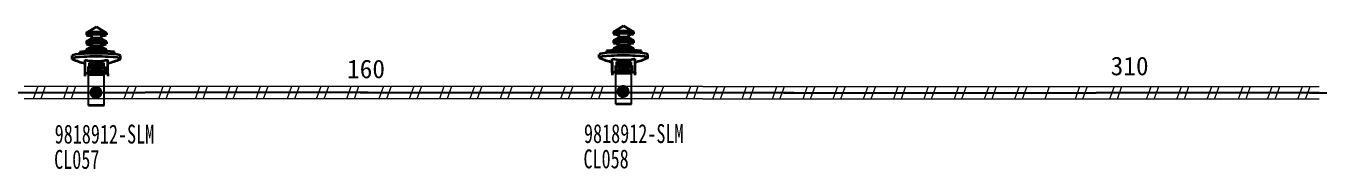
# Model space of a CAD drawing. Header units: millimetres. Extents: x 17 to 3784, y 12 to 1382.
# Drawn here: x 1655.9 to 1756.4, y 1076.8 to 1088 of the extents above; entities that cross this region are included whole.
import ezdxf

# ---------------------------------------------------------------- set-up
doc = ezdxf.new("R2010")
doc.units = ezdxf.units.MM
doc.layers.add('ENT', color=7, linetype='Continuous', lineweight=18)
doc.layers.add('粗实线层', color=7, linetype='Continuous', lineweight=35)
doc.styles.add('FangSong_GB2312_Style', font='simfang.ttf')
doc.styles.add('foton', font='', dxfattribs={"width": 0.7})
doc.styles.get('foton').set_extended_font_data('宋体')

msp = doc.modelspace()

# ---------------------------------------------------------------- hatches: boundary and pattern name
h = msp.add_hatch(color=0)
edge = h.paths.add_edge_path(flags=0)
edge.add_arc((1702.31, 1082.88), 0.507, 180, 540)
h = msp.add_hatch(color=0)
edge = h.paths.add_edge_path(flags=0)
edge.add_arc((1661.31, 1082.8), 0.507, 180, 540)

# ---------------------------------------------------------------- linework, layer by layer
at = {"color": 0, "lineweight": 35, "ltscale": 0.017883}
for p, q in [((1660.57, 1087.44), (1660.57, 1087.28)), ((1662.12, 1087.44), (1662.12, 1087.28)), ((1701.57, 1087.52), (1701.57, 1087.36)), ((1703.12, 1087.52), (1703.12, 1087.36))]:
    msp.add_line(p, q, dxfattribs=at)
at = {"color": 0, "lineweight": 35, "ltscale": 0.10061}
for p, q in [((1661.34, 1087.9), (1660.58, 1087.45)), ((1702.35, 1087.99), (1701.58, 1087.53))]:
    msp.add_line(p, q, dxfattribs=at)
at = {"color": 0, "lineweight": 35, "ltscale": 0.100609}
for p, q in [((1661.34, 1087.9), (1662.11, 1087.45)), ((1702.35, 1087.99), (1703.11, 1087.53))]:
    msp.add_line(p, q, dxfattribs=at)
at = {"color": 0, "lineweight": 35, "ltscale": 0.019769}
for p, q in [((1660.57, 1086.75), (1660.57, 1086.58)), ((1662.12, 1086.75), (1662.12, 1086.58)), ((1701.57, 1086.84), (1701.57, 1086.66)), ((1703.12, 1086.84), (1703.12, 1086.66))]:
    msp.add_line(p, q, dxfattribs=at)
at = {"color": 0, "lineweight": 35, "ltscale": 0.051179}
for p, q in [((1660.97, 1086.99), (1660.58, 1086.76)), ((1661.72, 1086.99), (1662.11, 1086.76)), ((1701.97, 1087.08), (1701.58, 1086.85)), ((1702.72, 1087.08), (1703.11, 1086.85))]:
    msp.add_line(p, q, dxfattribs=at)
at = {"color": 0, "lineweight": 35, "ltscale": 0.051178}
for p, q in [((1660.97, 1086.37), (1660.58, 1086.14)), ((1701.97, 1086.46), (1701.58, 1086.23))]:
    msp.add_line(p, q, dxfattribs=at)
at = {"color": 0, "lineweight": 35, "ltscale": 0.032245}
for p, q in [((1660.96, 1087.28), (1660.96, 1086.99)), ((1661.72, 1087.28), (1661.72, 1086.99)), ((1701.96, 1087.36), (1701.96, 1087.08)), ((1702.73, 1087.36), (1702.73, 1087.08))]:
    msp.add_line(p, q, dxfattribs=at)
at = {"color": 0, "lineweight": 35, "ltscale": 0.029858}
for p, q in [((1660.96, 1086.64), (1660.96, 1086.37)), ((1661.72, 1086.64), (1661.72, 1086.37)), ((1701.96, 1086.72), (1701.96, 1086.46)), ((1702.73, 1086.72), (1702.73, 1086.46))]:
    msp.add_line(p, q, dxfattribs=at)
at = {"color": 0, "lineweight": 35, "ltscale": 0.051177}
for p, q in [((1661.72, 1086.37), (1662.11, 1086.14)), ((1702.72, 1086.46), (1703.11, 1086.23))]:
    msp.add_line(p, q, dxfattribs=at)
at = {"color": 0, "lineweight": 35, "ltscale": 0.027679}
for p, q in [((1659.46, 1085.43), (1659.46, 1085.67)), ((1663.23, 1085.43), (1663.23, 1085.67)), ((1700.46, 1085.51), (1700.46, 1085.76)), ((1704.23, 1085.51), (1704.23, 1085.76))]:
    msp.add_line(p, q, dxfattribs=at)
at = {"color": 0, "lineweight": 35, "ltscale": 0.018536}
for p, q in [((1660.57, 1086.13), (1660.57, 1085.97)), ((1701.57, 1086.22), (1701.57, 1086.05))]:
    msp.add_line(p, q, dxfattribs=at)
at = {"color": 0, "lineweight": 35, "ltscale": 0.02207}
for p, q in [((1660.96, 1086.03), (1660.96, 1085.83)), ((1661.72, 1086.03), (1661.72, 1085.83)), ((1701.96, 1086.11), (1701.96, 1085.92)), ((1702.73, 1086.11), (1702.73, 1085.92))]:
    msp.add_line(p, q, dxfattribs=at)
at = {"color": 0, "lineweight": 35, "ltscale": 0.01853}
for p, q in [((1662.12, 1086.13), (1662.12, 1085.97)), ((1703.12, 1086.22), (1703.12, 1086.05))]:
    msp.add_line(p, q, dxfattribs=at)
at = {"color": 0, "lineweight": 35, "ltscale": 0.120856}
for p, q in [((1701.46, 1084.35), (1701.46, 1085.42)), ((1703.24, 1084.35), (1703.24, 1085.42)), ((1660.46, 1084.27), (1660.46, 1085.34)), ((1662.23, 1084.27), (1662.23, 1085.34))]:
    msp.add_line(p, q, dxfattribs=at)
at = {"color": 0, "lineweight": 35, "ltscale": 0.113794}
for p, q in [((1660.45, 1085.08), (1660.45, 1084.07)), ((1701.45, 1085.17), (1701.45, 1084.16))]:
    msp.add_line(p, q, dxfattribs=at)
at = {"color": 0, "lineweight": 35, "ltscale": 0.047321}
for p, q in [((1660.71, 1084.82), (1660.71, 1084.4)), ((1661.99, 1084.82), (1661.99, 1084.4)), ((1701.71, 1084.9), (1701.71, 1084.48)), ((1702.99, 1084.9), (1702.99, 1084.48))]:
    msp.add_line(p, q, dxfattribs=at)
at = {"color": 0, "lineweight": 35, "ltscale": 0.010001}
for p, q in [((1660.79, 1084.82), (1660.71, 1084.82)), ((1661.99, 1084.82), (1661.9, 1084.82)), ((1701.8, 1084.9), (1701.71, 1084.9)), ((1702.99, 1084.9), (1702.9, 1084.9))]:
    msp.add_line(p, q, dxfattribs=at)
at = {"color": 0, "lineweight": 35, "ltscale": 0.009064}
for p, q in [((1660.79, 1084.63), (1660.71, 1084.63)), ((1701.79, 1084.71), (1701.71, 1084.71))]:
    msp.add_line(p, q, dxfattribs=at)
at = {"color": 0, "lineweight": 35, "ltscale": 0.015}
for p, q in [((1660.71, 1084.4), (1660.84, 1084.4)), ((1701.71, 1084.48), (1701.84, 1084.48))]:
    msp.add_line(p, q, dxfattribs=at)
at = {"color": 0, "lineweight": 35, "ltscale": 0.032379}
for p, q in [((1660.79, 1085.11), (1660.79, 1084.82)), ((1701.8, 1085.19), (1701.8, 1084.9))]:
    msp.add_line(p, q, dxfattribs=at)
at = {"color": 0, "lineweight": 35, "ltscale": 0.124999}
for p, q in [((1660.79, 1085.11), (1661.9, 1085.1)), ((1701.8, 1085.19), (1702.9, 1085.19))]:
    msp.add_line(p, q, dxfattribs=at)
at = {"color": 0, "lineweight": 35, "ltscale": 0.012045}
for p, q in [((1660.79, 1084.91), (1660.9, 1084.91)), ((1701.8, 1085), (1701.9, 1085))]:
    msp.add_line(p, q, dxfattribs=at)
at = {"color": 0, "lineweight": 35, "ltscale": 0.021804}
for p, q in [((1660.79, 1084.63), (1660.79, 1084.82)), ((1661.89, 1084.91), (1661.9, 1085.1)), ((1661.89, 1084.63), (1661.9, 1084.82)), ((1661.98, 1084.63), (1661.99, 1084.82)), ((1701.46, 1084.35), (1701.45, 1084.16)), ((1701.79, 1084.71), (1701.8, 1084.9)), ((1702.89, 1085), (1702.9, 1085.19)), ((1702.89, 1084.71), (1702.9, 1084.9)), ((1702.98, 1084.71), (1702.99, 1084.9)), ((1703.24, 1084.35), (1703.23, 1084.16)), ((1660.46, 1084.27), (1660.45, 1084.07)), ((1662.23, 1084.27), (1662.23, 1084.07))]:
    msp.add_line(p, q, dxfattribs=at)
at = {"color": 0, "lineweight": 35, "ltscale": 0.012463}
for p, q in [((1660.83, 1084.4), (1660.84, 1084.51)), ((1701.84, 1084.48), (1701.84, 1084.59))]:
    msp.add_line(p, q, dxfattribs=at)
at = {"color": 0, "lineweight": 35, "ltscale": 0.114999}
for p, q in [((1660.84, 1084.51), (1661.86, 1084.51)), ((1701.84, 1084.59), (1702.86, 1084.59))]:
    msp.add_line(p, q, dxfattribs=at)
at = {"color": 0, "lineweight": 35, "ltscale": 0.012451}
for p, q in [((1660.84, 1084.4), (1660.84, 1084.51)), ((1660.91, 1084.83), (1660.91, 1084.94)), ((1661.79, 1084.83), (1661.79, 1084.94)), ((1661.86, 1084.4), (1661.86, 1084.51)), ((1701.84, 1084.48), (1701.84, 1084.59)), ((1701.91, 1084.92), (1701.91, 1085.03)), ((1702.79, 1084.92), (1702.79, 1085.03)), ((1702.86, 1084.48), (1702.86, 1084.59))]:
    msp.add_line(p, q, dxfattribs=at)
at = {"color": 0, "lineweight": 35, "ltscale": 0.1}
for p, q in [((1661.79, 1085.03), (1660.9, 1085.03)), ((1661.79, 1084.63), (1660.9, 1084.63)), ((1702.79, 1085.11), (1701.9, 1085.11)), ((1702.79, 1084.72), (1701.91, 1084.72))]:
    msp.add_line(p, q, dxfattribs=at)
at = {"color": 0, "lineweight": 35, "ltscale": 0.010273}
for p, q in [((1660.9, 1084.94), (1660.9, 1085.03)), ((1701.9, 1085.02), (1701.9, 1085.11))]:
    msp.add_line(p, q, dxfattribs=at)
at = {"color": 0, "lineweight": 35, "ltscale": 0.004356}
for p, q in [((1660.9, 1085.03), (1660.9, 1084.99)), ((1701.9, 1085.11), (1701.9, 1085.07))]:
    msp.add_line(p, q, dxfattribs=at)
at = {"color": 0, "lineweight": 35, "ltscale": 0.023842}
for p, q in [((1660.9, 1084.99), (1660.9, 1084.78)), ((1701.9, 1085.07), (1701.9, 1084.86))]:
    msp.add_line(p, q, dxfattribs=at)
at = {"color": 0, "lineweight": 35, "ltscale": 0.001513}
for p, q in [((1660.91, 1084.94), (1660.9, 1084.93)), ((1701.91, 1085.03), (1701.9, 1085.02))]:
    msp.add_line(p, q, dxfattribs=at)
at = {"color": 0, "lineweight": 35, "ltscale": 0.002181}
for p, q in [((1660.9, 1084.81), (1660.91, 1084.83)), ((1661.79, 1084.81), (1661.79, 1084.83)), ((1701.91, 1084.9), (1701.91, 1084.92)), ((1702.79, 1084.9), (1702.79, 1084.92))]:
    msp.add_line(p, q, dxfattribs=at)
at = {"color": 0, "lineweight": 35, "ltscale": 0.019922}
for p, q in [((1660.9, 1084.64), (1660.9, 1084.81)), ((1661.79, 1084.64), (1661.79, 1084.81)), ((1701.91, 1084.72), (1701.91, 1084.9)), ((1702.79, 1084.72), (1702.79, 1084.9))]:
    msp.add_line(p, q, dxfattribs=at)
at = {"color": 0, "lineweight": 35, "ltscale": 0.099999}
for p, q in [((1661.79, 1084.81), (1660.9, 1084.81)), ((1661.79, 1084.64), (1660.9, 1084.64)), ((1702.79, 1084.9), (1701.91, 1084.9)), ((1702.79, 1084.72), (1701.91, 1084.72))]:
    msp.add_line(p, q, dxfattribs=at)
at = {"color": 0, "lineweight": 35, "ltscale": 0.002853}
for p, q in [((1660.9, 1084.77), (1660.9, 1084.8)), ((1701.9, 1084.86), (1701.91, 1084.88))]:
    msp.add_line(p, q, dxfattribs=at)
at = {"color": 0, "lineweight": 35, "ltscale": 0.018183}
for p, q in [((1660.9, 1084.8), (1660.9, 1084.63)), ((1701.91, 1084.88), (1701.91, 1084.72))]:
    msp.add_line(p, q, dxfattribs=at)
at = {"color": 0, "lineweight": 35, "ltscale": 0.000439867}
for p, q in [((1660.9, 1084.63), (1660.9, 1084.64)), ((1701.91, 1084.72), (1701.91, 1084.72))]:
    msp.add_line(p, q, dxfattribs=at)
at = {"color": 0, "lineweight": 35, "ltscale": 0.099998}
for p, q in [((1661.79, 1084.94), (1660.91, 1084.94)), ((1661.79, 1084.83), (1660.91, 1084.83)), ((1702.79, 1085.03), (1701.91, 1085.03)), ((1702.79, 1084.92), (1701.91, 1084.92))]:
    msp.add_line(p, q, dxfattribs=at)
at = {"color": 0, "lineweight": 35, "ltscale": 0.009468}
for p, q in [((1661.79, 1084.94), (1661.79, 1085.03)), ((1702.79, 1085.03), (1702.79, 1085.11))]:
    msp.add_line(p, q, dxfattribs=at)
at = {"color": 0, "lineweight": 35, "ltscale": 0.01149}
for p, q in [((1661.79, 1084.91), (1661.89, 1084.91)), ((1702.79, 1085), (1702.89, 1085))]:
    msp.add_line(p, q, dxfattribs=at)
at = {"color": 0, "lineweight": 35, "ltscale": 0.000439834}
for p, q in [((1661.79, 1084.63), (1661.79, 1084.64)), ((1702.79, 1084.72), (1702.79, 1084.72))]:
    msp.add_line(p, q, dxfattribs=at)
at = {"color": 0, "lineweight": 35, "ltscale": 0.014999}
for p, q in [((1661.86, 1084.4), (1661.99, 1084.4)), ((1702.86, 1084.48), (1702.99, 1084.48))]:
    msp.add_line(p, q, dxfattribs=at)
at = {"color": 0, "lineweight": 35, "ltscale": 0.032373}
for p, q in [((1661.89, 1084.91), (1661.89, 1084.63)), ((1661.9, 1085.1), (1661.9, 1084.82)), ((1702.89, 1085), (1702.89, 1084.71)), ((1702.9, 1085.19), (1702.9, 1084.9))]:
    msp.add_line(p, q, dxfattribs=at)
at = {"color": 0, "lineweight": 35, "ltscale": 0.01}
for p, q in [((1661.98, 1084.63), (1661.89, 1084.63)), ((1702.98, 1084.71), (1702.89, 1084.71))]:
    msp.add_line(p, q, dxfattribs=at)
at = {"color": 0, "lineweight": 35, "ltscale": 0.025537}
for p, q in [((1661.98, 1084.63), (1661.98, 1084.4)), ((1702.98, 1084.71), (1702.98, 1084.48))]:
    msp.add_line(p, q, dxfattribs=at)
at = {"color": 0, "lineweight": 35, "ltscale": 0.199999}
for p, q in [((1703.24, 1084.35), (1701.46, 1084.35)), ((1662.23, 1084.27), (1660.46, 1084.27))]:
    msp.add_line(p, q, dxfattribs=at)
at = {"color": 0}
for p, q in [((1660.73, 1081.79), (1660.74, 1084.18)), ((1661.96, 1081.79), (1661.95, 1084.18)), ((1701.74, 1081.88), (1701.74, 1084.27)), ((1702.96, 1081.88), (1702.96, 1084.26))]:
    msp.add_line(p, q, dxfattribs=at)
at = {"color": 0, "lineweight": 35, "ltscale": 0.137499}
for p, q in [((1661.95, 1084.18), (1660.74, 1084.18)), ((1702.96, 1084.26), (1701.74, 1084.27)), ((1661.96, 1081.79), (1660.73, 1081.79)), ((1702.96, 1081.88), (1701.74, 1081.88))]:
    msp.add_line(p, q, dxfattribs=at)
at = {"color": 0, "lineweight": 35}
for points in [[(1701.46, 1085.17), (1701.46, 1085.17), (1701.46, 1085.17), (1701.46, 1085.17), (1701.46, 1085.42)], [(1660.46, 1085.08), (1660.46, 1085.08), (1660.46, 1085.08), (1660.46, 1085.09), (1660.46, 1085.34)]]:
    msp.add_lwpolyline(points, dxfattribs=at)
at = {"color": 7, "linetype": 'Continuous', "lineweight": 25}
for points in [[(1640.84, 1082.79), (1665.14, 1082.79)], [(1682.48, 1082.79), (1665.14, 1082.79)], [(1681.86, 1082.79), (1708.49, 1082.79)], [(1715.58, 1082.78), (1708.47, 1082.78)], [(1714.82, 1082.78), (1739.11, 1082.78)], [(1756.45, 1082.78), (1739.11, 1082.78)], [(1755.7, 1082.78), (1779.99, 1082.78)]]:
    msp.add_lwpolyline(points, dxfattribs=at)
at = {"color": 7, "linetype": 'Continuous', "lineweight": 13}
for points in [[(1665.14, 1082.79), (1641.62, 1082.79)], [(1682.47, 1082.79), (1665.14, 1082.79)], [(1706.16, 1082.79), (1682.65, 1082.79)], [(1715.57, 1082.78), (1708.47, 1082.78)], [(1739.11, 1082.78), (1715.6, 1082.78)], [(1756.44, 1082.78), (1739.11, 1082.78)]]:
    msp.add_lwpolyline(points, dxfattribs=at)
at = {"color": 7, "linetype": 'Continuous', "lineweight": 0}
for points in [[(1655.72, 1083.28), (1658.07, 1083.28)], [(1656.78, 1083.28), (1656.42, 1082.3)], [(1657.37, 1083.28), (1657.01, 1082.3)], [(1658.07, 1083.28), (1660.43, 1083.28)], [(1659.13, 1083.28), (1658.78, 1082.3)], [(1659.72, 1083.28), (1659.37, 1082.3)], [(1660.43, 1083.28), (1662.78, 1083.28)], [(1661.49, 1083.28), (1661.13, 1082.3)], [(1662.78, 1083.28), (1665.14, 1083.28)], [(1663.84, 1083.28), (1663.49, 1082.3)], [(1664.43, 1083.28), (1664.08, 1082.3)], [(1665.14, 1083.28), (1667.49, 1083.28)], [(1666.2, 1082.31), (1666.55, 1083.29)], [(1666.78, 1082.31), (1667.14, 1083.29)], [(1667.34, 1083.28), (1670.7, 1083.28)], [(1669.05, 1082.3), (1669.4, 1083.28)], [(1669.64, 1082.3), (1669.99, 1083.28)], [(1670.7, 1083.28), (1673.05, 1083.28)], [(1671.4, 1082.3), (1671.76, 1083.28)], [(1671.99, 1082.3), (1672.35, 1083.28)], [(1673.05, 1083.28), (1675.41, 1083.28)], [(1673.76, 1082.3), (1674.11, 1083.28)], [(1674.35, 1082.3), (1674.7, 1083.28)], [(1675.41, 1083.28), (1677.76, 1083.28)], [(1676.2, 1082.32), (1676.55, 1083.3)], [(1676.79, 1082.32), (1677.14, 1083.3)], [(1677.76, 1083.28), (1680.11, 1083.28)], [(1678.47, 1082.3), (1678.82, 1083.28)], [(1679.06, 1082.3), (1679.41, 1083.28)], [(1680.11, 1083.28), (1683.01, 1083.28)], [(1680.82, 1082.3), (1681.17, 1083.28)], [(1681.41, 1082.3), (1681.76, 1083.28)], [(1682.62, 1083.28), (1684.97, 1083.28)], [(1683.68, 1083.28), (1683.32, 1082.3)], [(1684.26, 1083.28), (1683.91, 1082.3)], [(1684.97, 1083.28), (1687.32, 1083.28)], [(1686.03, 1083.28), (1685.68, 1082.3)], [(1686.62, 1083.28), (1686.26, 1082.3)], [(1687.32, 1083.28), (1689.68, 1083.28)], [(1688.38, 1083.28), (1688.03, 1082.3)], [(1688.97, 1083.28), (1688.62, 1082.3)], [(1689.68, 1083.28), (1692.03, 1083.28)], [(1690.74, 1083.28), (1690.38, 1082.3)], [(1691.33, 1083.28), (1690.97, 1082.3)], [(1692.03, 1083.28), (1694.39, 1083.28)], [(1693.09, 1083.28), (1692.74, 1082.3)], [(1693.68, 1083.28), (1693.33, 1082.3)], [(1694.39, 1083.28), (1696.74, 1083.28)], [(1695.45, 1083.28), (1695.09, 1082.3)], [(1696.04, 1083.28), (1695.68, 1082.3)], [(1696.74, 1083.28), (1699.1, 1083.28)], [(1697.8, 1083.28), (1697.45, 1082.3)], [(1698.39, 1083.28), (1698.04, 1082.3)], [(1699.1, 1083.28), (1701.45, 1083.28)], [(1700.16, 1083.28), (1699.8, 1082.3)], [(1700.74, 1083.28), (1700.39, 1082.3)], [(1701.45, 1083.28), (1703.8, 1083.28)], [(1702.51, 1083.28), (1702.16, 1082.3)], [(1703.8, 1083.28), (1706.16, 1083.28)], [(1704.86, 1083.28), (1704.51, 1082.3)], [(1705.45, 1083.28), (1705.1, 1082.3)], [(1706.16, 1083.28), (1708.51, 1083.28)], [(1707.22, 1082.31), (1707.57, 1083.29)], [(1707.81, 1082.31), (1708.16, 1083.29)], [(1708.51, 1083.27), (1710.86, 1083.27)], [(1709.3, 1082.31), (1709.65, 1083.29)], [(1709.89, 1082.31), (1710.24, 1083.29)], [(1710.86, 1083.27), (1713.22, 1083.27)], [(1711.57, 1082.29), (1711.92, 1083.27)], [(1712.16, 1082.29), (1712.51, 1083.27)], [(1713.22, 1083.27), (1715.57, 1083.27)], [(1713.92, 1082.29), (1714.28, 1083.27)], [(1714.51, 1082.29), (1714.86, 1083.27)], [(1715.57, 1083.27), (1717.92, 1083.27)], [(1716.63, 1083.27), (1716.28, 1082.29)], [(1717.22, 1083.27), (1716.86, 1082.29)], [(1717.92, 1083.27), (1720.28, 1083.27)], [(1718.98, 1083.27), (1718.63, 1082.29)], [(1719.57, 1083.27), (1719.22, 1082.29)], [(1720.28, 1083.27), (1722.63, 1083.27)], [(1721.34, 1083.27), (1720.98, 1082.29)], [(1721.93, 1083.27), (1721.57, 1082.29)], [(1722.63, 1083.27), (1724.99, 1083.27)], [(1723.69, 1083.27), (1723.34, 1082.29)], [(1724.28, 1083.27), (1723.93, 1082.29)], [(1724.99, 1083.27), (1727.34, 1083.27)], [(1726.05, 1083.27), (1725.69, 1082.29)], [(1726.63, 1083.27), (1726.28, 1082.29)], [(1727.34, 1083.27), (1729.7, 1083.27)], [(1728.4, 1083.27), (1728.05, 1082.29)], [(1728.99, 1083.27), (1728.64, 1082.29)], [(1729.7, 1083.27), (1732.05, 1083.27)], [(1730.75, 1083.27), (1730.4, 1082.29)], [(1731.34, 1083.27), (1730.99, 1082.29)], [(1732.05, 1083.27), (1734.4, 1083.27)], [(1733.11, 1083.27), (1732.76, 1082.29)], [(1733.7, 1083.27), (1733.34, 1082.29)], [(1734.4, 1083.27), (1736.76, 1083.27)], [(1735.46, 1083.27), (1735.11, 1082.29)], [(1736.76, 1083.27), (1739.11, 1083.27)], [(1737.82, 1083.27), (1737.46, 1082.29)], [(1738.41, 1083.27), (1738.05, 1082.29)], [(1739.11, 1083.27), (1741.47, 1083.27)], [(1740.17, 1082.3), (1740.53, 1083.29)], [(1740.76, 1082.3), (1741.11, 1083.29)], [(1741.31, 1083.27), (1744.67, 1083.27)], [(1743.03, 1082.29), (1743.38, 1083.27)], [(1743.62, 1082.29), (1743.97, 1083.27)], [(1744.67, 1083.27), (1747.03, 1083.27)], [(1745.38, 1082.29), (1745.73, 1083.27)], [(1745.97, 1082.29), (1746.32, 1083.27)], [(1747.03, 1083.27), (1749.38, 1083.27)], [(1747.74, 1082.29), (1748.09, 1083.27)], [(1748.32, 1082.29), (1748.68, 1083.27)], [(1749.38, 1083.27), (1751.74, 1083.27)], [(1750.18, 1082.31), (1750.53, 1083.29)], [(1750.77, 1082.31), (1751.12, 1083.29)], [(1751.74, 1083.27), (1754.09, 1083.27)], [(1752.44, 1082.29), (1752.8, 1083.27)], [(1753.03, 1082.29), (1753.39, 1083.27)], [(1754.09, 1083.27), (1756.45, 1083.27)], [(1754.8, 1082.29), (1755.15, 1083.27)], [(1755.39, 1082.29), (1755.74, 1083.27)], [(1658.07, 1082.3), (1655.72, 1082.3)], [(1660.43, 1082.3), (1658.07, 1082.3)], [(1662.78, 1082.3), (1660.43, 1082.3)], [(1665.14, 1082.3), (1662.78, 1082.3)], [(1667.49, 1082.3), (1665.14, 1082.3)], [(1670.7, 1082.3), (1667.25, 1082.3)], [(1673.05, 1082.3), (1670.7, 1082.3)], [(1675.41, 1082.3), (1673.05, 1082.3)], [(1677.76, 1082.3), (1675.41, 1082.3)], [(1680.11, 1082.3), (1677.76, 1082.3)], [(1682.75, 1082.3), (1680.11, 1082.3)], [(1684.97, 1082.3), (1682.62, 1082.3)], [(1687.32, 1082.3), (1684.97, 1082.3)], [(1689.68, 1082.3), (1687.32, 1082.3)], [(1692.03, 1082.3), (1689.68, 1082.3)], [(1694.39, 1082.3), (1692.03, 1082.3)], [(1696.74, 1082.3), (1694.39, 1082.3)], [(1699.1, 1082.3), (1696.74, 1082.3)], [(1701.45, 1082.3), (1699.1, 1082.3)], [(1703.8, 1082.3), (1701.45, 1082.3)], [(1706.16, 1082.3), (1703.8, 1082.3)], [(1708.51, 1082.3), (1706.16, 1082.3)], [(1710.86, 1082.29), (1708.51, 1082.29)], [(1713.22, 1082.29), (1710.86, 1082.29)], [(1715.57, 1082.29), (1713.22, 1082.29)], [(1717.92, 1082.29), (1715.57, 1082.29)], [(1720.28, 1082.29), (1717.92, 1082.29)], [(1722.63, 1082.29), (1720.28, 1082.29)], [(1724.99, 1082.29), (1722.63, 1082.29)], [(1727.34, 1082.29), (1724.99, 1082.29)], [(1729.7, 1082.29), (1727.34, 1082.29)], [(1732.05, 1082.29), (1729.7, 1082.29)], [(1734.4, 1082.29), (1732.05, 1082.29)], [(1736.76, 1082.29), (1734.4, 1082.29)], [(1739.11, 1082.29), (1736.76, 1082.29)], [(1741.47, 1082.29), (1739.11, 1082.29)], [(1744.67, 1082.29), (1741.23, 1082.29)], [(1747.03, 1082.29), (1744.67, 1082.29)], [(1749.38, 1082.29), (1747.03, 1082.29)], [(1751.74, 1082.29), (1749.38, 1082.29)], [(1754.09, 1082.29), (1751.74, 1082.29)], [(1756.45, 1082.29), (1754.09, 1082.29)]]:
    msp.add_lwpolyline(points, dxfattribs=at)
at = {"color": 0, "lineweight": 35}
for centre, radius, start, end in [((1661.34, 1089.42), 4.43, 245.3204, 258.4449), ((1661.34, 1089.42), 4.43, 281.5926, 294.6806), ((1702.35, 1089.51), 4.43, 245.3204, 258.4449), ((1702.35, 1089.64), 4.31, 258.1064, 278.0601), ((1702.35, 1089.63), 4.3, 278.0608, 281.8594), ((1702.35, 1089.51), 4.43, 281.5926, 294.6806), ((1661.35, 1089.55), 4.31, 258.1064, 278.0601), ((1661.35, 1089.55), 4.3, 278.0608, 281.8594)]:
    msp.add_arc(centre, radius, start, end, dxfattribs=at)
for centre, major_axis, ratio, start_param, end_param in [((1661.34, 1087.44), (0.775, 0), 0.087133, 2.995504, 3.141552), ((1661.34, 1087.44), (0.775, 0), 0.087133, 0.14609, 2.995504), ((1661.34, 1087.44), (0.775, 0), 0.087133, 6.283145, 6.429275), ((1702.35, 1087.52), (0.775, 0), 0.087133, 2.995504, 3.141552), ((1702.35, 1087.36), (0.775, 0), 0.087133, 6.283145, 9.424737), ((1702.35, 1087.52), (0.775, 0), 0.087133, 0.14609, 2.995504), ((1702.35, 1087.36), (0.381, 0), 0.087133, 1.067052, 3.141552), ((1702.35, 1087.36), (0.381, 0), 0.087133, 6.283145, 7.350238), ((1702.35, 1087.52), (0.775, 0), 0.087133, 6.283145, 6.429275), ((1661.34, 1087.28), (0.775, 0), 0.087133, 6.283145, 9.424737), ((1661.34, 1087.28), (0.775, 0), 0.087133, 3.141552, 4.198784), ((1661.34, 1086.75), (0.775, 0), 0.087133, 2.995504, 3.141552), ((1661.34, 1086.58), (0.775, 0), 0.087133, 2.995504, 3.141552), ((1661.34, 1086.58), (0.775, 0), 0.087133, 3.141552, 4.198784), ((1661.34, 1086.75), (0.775, 0), 0.087133, 0.14609, 2.995504), ((1661.34, 1086.58), (0.775, 0), 0.087133, 0.14609, 2.995504), ((1661.34, 1087.28), (0.381, 0), 0.087133, 1.067052, 3.141552), ((1661.34, 1086.99), (0.381, 0), 0.087133, 0.14609, 2.995504), ((1661.34, 1086.37), (0.381, 0), 0.087133, 0.14609, 2.995504), ((1661.34, 1087.28), (0.381, 0), 0.087133, 6.283145, 7.350238), ((1661.34, 1087.28), (0.775, 0), 0.087133, 5.225993, 6.283145), ((1661.34, 1086.58), (0.775, 0), 0.087133, 5.225993, 6.283145), ((1661.34, 1086.75), (0.775, 0), 0.087133, 6.283145, 6.429275), ((1661.34, 1086.58), (0.775, 0), 0.087133, 6.283145, 6.429275), ((1702.35, 1087.36), (0.775, 0), 0.087133, 3.141552, 4.198784), ((1702.35, 1086.84), (0.775, 0), 0.087133, 2.995504, 3.141552), ((1702.35, 1086.66), (0.775, 0), 0.087133, 2.995504, 3.141552), ((1702.35, 1086.66), (0.775, 0), 0.087133, 3.141552, 4.198784), ((1702.35, 1086.84), (0.775, 0), 0.087133, 0.14609, 2.995504), ((1702.35, 1086.66), (0.775, 0), 0.087133, 0.14609, 2.995504), ((1702.35, 1087.07), (0.381, 0), 0.087133, 0.14609, 2.995504), ((1702.35, 1086.46), (0.381, 0), 0.087133, 0.14609, 2.995504), ((1702.35, 1087.36), (0.775, 0), 0.087133, 5.225993, 6.283145), ((1702.35, 1086.66), (0.775, 0), 0.087133, 5.225993, 6.283145), ((1702.35, 1086.84), (0.775, 0), 0.087133, 6.283145, 6.429275), ((1702.35, 1086.66), (0.775, 0), 0.087133, 6.283145, 6.429275), ((1661.34, 1085.67), (-1.88, 0), 0.087133, 4.208645, 6.279441), ((1661.34, 1085.67), (1.88, 0), 0.087133, 3.137849, 3.141636), ((1661.34, 1085.43), (1.88, 0), 0.087133, 1.067052, 3.141614), ((1661.34, 1085.43), (1.88, 0), 0.087133, 3.141614, 3.329066), ((1661.34, 1086.13), (0.775, 0), 0.087133, 2.995504, 3.141552), ((1661.34, 1085.97), (0.775, 0), 0.087133, 2.995504, 3.141552), ((1661.34, 1085.97), (0.775, 0), 0.087133, 3.141552, 4.198784), ((1661.34, 1086.13), (0.775, 0), 0.087133, 0.14609, 2.995504), ((1661.34, 1085.97), (0.775, 0), 0.087133, 0.14609, 2.995504), ((1661.34, 1085.83), (0.381, 0), 0.087133, 0.183505, 2.958112), ((1661.34, 1085.97), (0.775, 0), 0.087133, 5.225993, 6.283145), ((1661.34, 1086.13), (0.775, 0), 0.087133, 6.283145, 6.429275), ((1661.34, 1085.97), (0.775, 0), 0.087133, 6.283145, 6.429275), ((1661.34, 1085.67), (1.88, 0), 0.087133, 0, 1.067052), ((1661.34, 1085.43), (-1.88, 0), 0.087133, 3.141636, 4.208645), ((1661.34, 1085.43), (-1.88, 0), 0.087133, 2.954112, 3.141636), ((1702.35, 1085.76), (-1.88, 0), 0.087133, 4.208645, 6.279441), ((1702.35, 1085.76), (1.88, 0), 0.087133, 3.137849, 3.141636), ((1702.35, 1085.51), (1.88, 0), 0.087133, 1.067052, 3.141614), ((1702.35, 1085.51), (1.88, 0), 0.087133, 3.141614, 3.329066), ((1702.35, 1086.22), (0.775, 0), 0.087133, 2.995504, 3.141552), ((1702.35, 1086.05), (0.775, 0), 0.087133, 2.995504, 3.141552), ((1702.35, 1086.05), (0.775, 0), 0.087133, 3.141552, 4.198784), ((1702.35, 1086.22), (0.775, 0), 0.087133, 0.14609, 2.995504), ((1702.35, 1086.05), (0.775, 0), 0.087133, 0.14609, 2.995504), ((1702.35, 1085.91), (0.381, 0), 0.087133, 0.183505, 2.958112), ((1702.35, 1086.05), (0.775, 0), 0.087133, 5.225993, 6.283145), ((1702.35, 1086.22), (0.775, 0), 0.087133, 6.283145, 6.429275), ((1702.35, 1086.05), (0.775, 0), 0.087133, 6.283145, 6.429275), ((1702.35, 1085.76), (1.88, 0), 0.087133, 0, 1.067052), ((1702.35, 1085.51), (-1.88, 0), 0.087133, 3.141636, 4.208645), ((1702.35, 1085.51), (-1.88, 0), 0.087133, 2.954112, 3.141636), ((1660.9, 1085.15), (0, -0.221), 0.00373, 6.048679, 6.283185), ((1660.9, 1084.99), (0, -0.221), 0.00373, 5.995159, 6.283185), ((1660.9, 1084.99), (0, -0.221), 0.00373, 0, 0.087245), ((1701.9, 1085.24), (0, -0.221), 0.00373, 6.048679, 6.283185), ((1701.9, 1085.08), (0, -0.221), 0.00373, 5.995159, 6.283185), ((1701.9, 1085.08), (0, -0.221), 0.00373, 0, 0.087245)]:
    msp.add_ellipse(centre, major_axis=major_axis, ratio=ratio, start_param=start_param, end_param=end_param, dxfattribs=at)
at = {"layer": '粗实线层', "color": 0}
for p, q in [((1660.02, 1085.95), (1660.02, 1085.79)), ((1662.75, 1085.78), (1662.75, 1085.96)), ((1701.02, 1086.03), (1701.02, 1085.87)), ((1703.75, 1085.87), (1703.75, 1086.04))]:
    msp.add_line(p, q, dxfattribs=at)
for centre in [(1661.42, 1075.18), (1702.42, 1075.26)]:
    msp.add_arc(centre, 10.86, 82.9696, 97.4029, dxfattribs=at)

# ---------------------------------------------------------------- texts
at = {"color": 7, "linetype": 'Continuous', "style": 'FangSong_GB2312_Style'}
for s, p in [('310', (1740.23, 1084.14)), ('160', (1680.84, 1083.91))]:
    msp.add_text(s, height=1.447, dxfattribs=at).set_placement(p)
at = {"layer": 'ENT', "color": 0, "char_height": 1.4722, "width": 159.9171, "attachment_point": 1, "style": 'foton'}
for s, insert in [('{\\T1.004;9818912-SLM}', (1699.27, 1080.34)), ('{\\T1.004;CL058}', (1699.23, 1078.37))]:
    msp.add_mtext(s, dxfattribs=dict(at, insert=insert))
at = {"layer": 'ENT', "color": 1, "char_height": 1.4722, "width": 159.9171, "attachment_point": 1, "style": 'foton'}
for s, insert in [('{\\T1.004;9818912-SLM}', (1658.1, 1080.3)), ('{\\T1.004;CL057}', (1658.06, 1078.33))]:
    msp.add_mtext(s, dxfattribs=dict(at, insert=insert))

doc.saveas('drawing.dxf')
